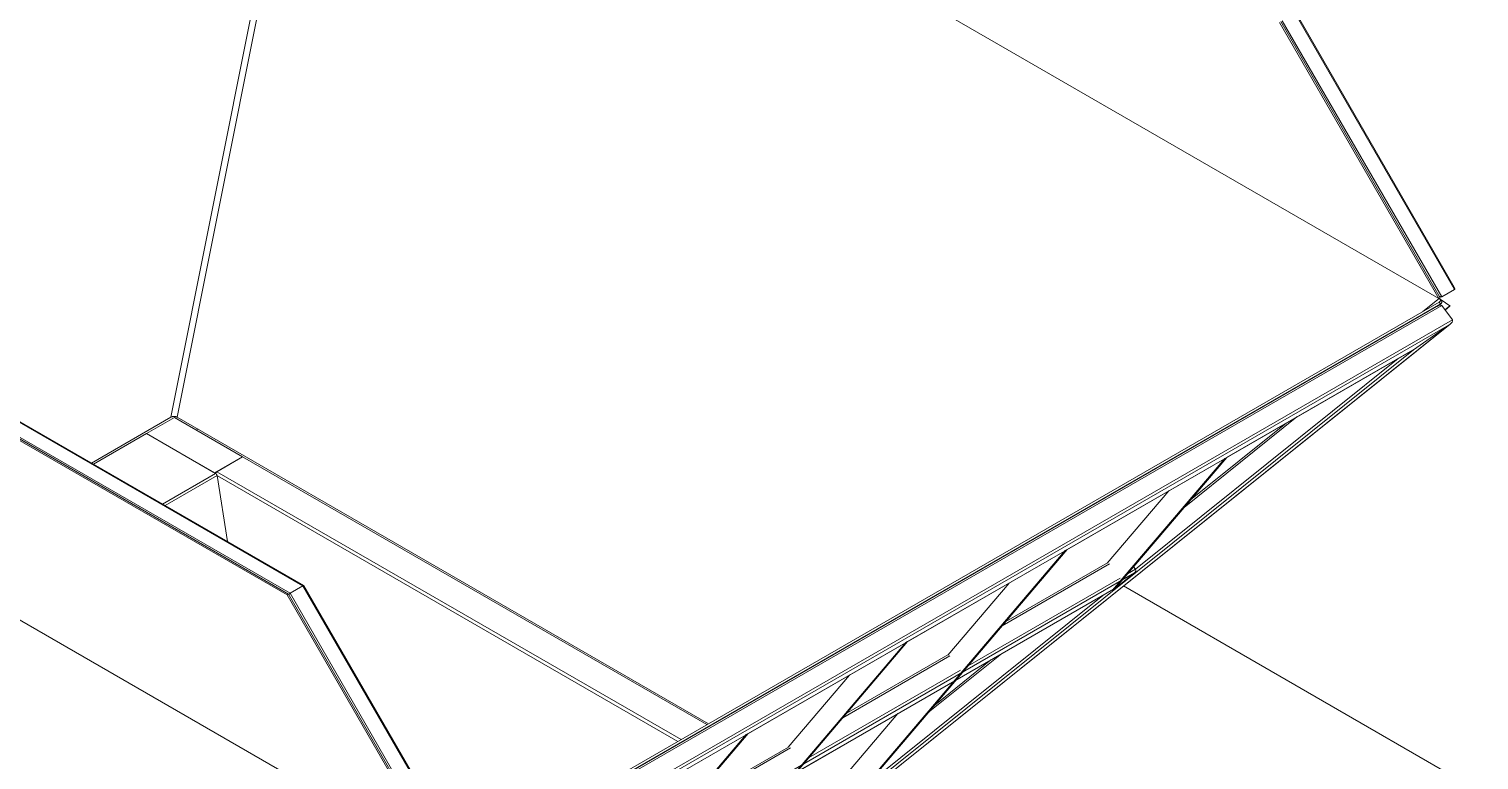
# Model space of a CAD drawing. Header units: millimetres. Extents: x 26816 to 90584, y 11074 to 56542.
# Drawn here: x 75277 to 78491, y 28901 to 30522 of the extents above; entities that cross this region are included whole.
import ezdxf

# ---------------------------------------------------------------- set-up
doc = ezdxf.new("R2010")
doc.units = ezdxf.units.MM
doc.layers.add('MAU_XAM', color=8, linetype='Continuous')
doc.layers.add('MAU_XANH', color=5, linetype='Continuous')

msp = doc.modelspace()

# ---------------------------------------------------------------- linework, layer by layer
at = {"layer": 'MAU_XAM', "linetype": 'Continuous', "lineweight": 0}
msp.add_line((87159.8, 23827.8), (77702.9, 29287.1), dxfattribs=at)
at = {"layer": 'MAU_XANH', "linetype": 'Continuous', "lineweight": 0}
for p, q in [((75591.5, 29661.4), (75927.4, 31345.4)), ((75605.6, 29661.4), (75941.4, 31344.9)), ((75935.3, 31348.5), (78401.8, 29924.6)), ((78401.8, 29924.6), (78048.3, 30537)), ((78404.6, 29926.2), (78051.1, 30538.6)), ((78408.2, 29928.3), (78054.6, 30540.6)), ((78436.5, 29944.6), (78082.9, 30557)), ((78435.7, 29950.1), (78085.2, 30557.3)), ((75883.8, 29287.4), (73770.8, 30507.2)), ((75885.9, 29287.9), (73774.4, 30506.9)), ((75849.2, 29267.4), (73736.2, 30487.2)), ((75852, 29269.1), (73739, 30488.9)), ((75855.5, 29271.1), (73742.6, 30490.9)), ((73741, 30086.4), (76208.8, 28661.8)), ((78366, 29895.7), (78402.3, 29924.8)), ((78404.6, 29926.2), (78401.8, 29924.6)), ((78402.6, 29929.8), (78403.2, 29929.5)), ((78403.4, 29924.1), (78403.2, 29924.2)), ((78403.4, 29924.1), (78404.6, 29923.2)), ((78406.9, 29921.6), (78405.4, 29922.5)), ((78407, 29921.6), (78406.6, 29921.3)), ((78407, 29921.6), (78426.1, 29908.5)), ((78408.2, 29928.3), (78436.5, 29944.6)), ((78402.3, 29916.7), (69648.3, 24863.1)), ((78405.2, 29912.7), (69651.2, 24859.2)), ((78408.2, 29908.8), (69654.2, 24855.2)), ((78397.3, 29907.1), (69656.1, 24860.9)), ((78399.6, 29908.3), (78405.2, 29912.7)), ((78399.9, 29908.4), (78406.1, 29913.3)), ((78402.3, 29916.7), (78405.2, 29912.7)), ((78406.9, 29914), (78407.1, 29914.1)), ((78431.8, 29877.2), (78408.2, 29908.8)), ((78426.1, 29908.5), (78415, 29899.6)), ((78415.5, 29898.9), (78426.1, 29907.4)), ((78431.8, 29877.2), (69677.8, 24823.6)), ((78424.8, 29866.3), (69686.8, 24822)), ((77106.2, 28808.4), (78424.8, 29866.3)), ((77106.9, 28808.9), (78426.4, 29867.5)), ((78345.2, 29811.1), (78424.8, 29866.3)), ((78345.2, 29811.1), (69735.3, 24840.7)), ((77077, 28793.6), (78345.2, 29811.1)), ((77729.2, 29324.2), (78311.8, 29791.7)), ((77931.2, 29572), (78343.1, 29809.8)), ((75415.2, 29559.6), (75591.5, 29661.4)), ((75537.4, 29625), (75599.2, 29660.7)), ((75599.2, 29660.7), (75750.3, 29573.4)), ((75605.6, 29661.4), (76782.9, 28981.8)), ((75647.7, 29632.6), (75651.6, 29634.9)), ((77837, 29461.3), (78087.1, 29662)), ((78063.4, 29648.3), (77851.4, 29478.1)), ((75537.4, 29625), (75419.7, 29557.1)), ((75690.5, 29536.6), (75537.4, 29625)), ((75688.5, 29537.8), (75537.4, 29625)), ((75750.3, 29573.4), (75688.5, 29537.8)), ((75750.3, 29573.4), (75693.4, 29540.5)), ((76779, 28979.6), (75750.3, 29573.4)), ((77577.7, 29367.9), (77926.7, 29569.4)), ((77678.6, 29277.8), (77927.2, 29569.8)), ((77682.9, 29280.2), (77931.4, 29572.2)), ((77931.4, 29572.2), (77927.2, 29569.8)), ((75690.5, 29536.6), (75572.8, 29468.7)), ((76722, 28946.7), (75693.4, 29540.5)), ((75694.2, 29531.9), (75578.7, 29465.3)), ((75716.5, 29385.7), (75694.2, 29531.9)), ((76714.7, 28942.5), (75694.3, 29531.6)), ((77802.8, 29497.8), (77666.8, 29338.1)), ((77096, 28804.6), (77573.6, 29365.7)), ((77100.2, 28807), (77577.9, 29368.1)), ((77224.1, 29163.8), (77573.2, 29365.3)), ((77577.9, 29368.1), (77573.6, 29365.7)), ((77727, 29316.1), (69891.4, 24792.8)), ((77671.5, 29336.2), (77434, 29199.1)), ((77667.1, 29338.2), (77441.7, 29208.1)), ((77727, 29316.1), (77685.6, 29283)), ((77729.2, 29324.2), (77711.8, 29314.2)), ((77725.1, 29329.8), (77729.2, 29324.2)), ((77685.6, 29283), (69901.6, 24789.4)), ((75883.8, 29287.4), (75855.5, 29271.1)), ((76237.4, 28675.1), (75883.8, 29287.4)), ((76236.6, 28680.5), (75886.1, 29287.7)), ((77449.3, 29293.7), (77313.3, 29134)), ((77331.1, 29078.2), (77680.1, 29279.7)), ((77695.2, 29304.6), (77358.3, 29110.1)), ((77678.1, 29278.5), (77678.6, 29277.8)), ((77682.9, 29280.2), (77678.6, 29277.8)), ((75849.2, 29267.4), (75852, 29269.1)), ((76193.4, 28671.2), (75849.2, 29267.4)), ((76198.3, 28669.2), (75852, 29269.1)), ((76203.2, 28668.8), (75855.5, 29271.1)), ((77134.2, 28846.8), (77657, 29266.3)), ((76742.5, 28600.5), (77220.1, 29161.6)), ((76746.7, 28602.9), (77224.3, 29164)), ((76870.6, 28959.7), (77219.6, 29161.2)), ((77224.3, 29164), (77220.1, 29161.6)), ((77318, 29132.1), (77080.4, 28995)), ((77313.5, 29134.1), (77088.1, 29004)), ((77269.9, 29006.3), (77432.4, 29136.7)), ((77408.7, 29123), (77284.2, 29023.1)), ((77095.7, 29089.6), (76959.7, 28929.9)), ((77341.6, 29100.5), (77004.7, 28906)), ((76977.5, 28874.1), (77326.6, 29075.6)), ((77202.7, 29004), (77078.2, 28857.8)), ((76388.9, 28396.3), (76866.5, 28957.5)), ((76393.1, 28398.8), (76870.8, 28959.9)), ((76517, 28755.6), (76866.1, 28957.1)), ((76870.8, 28959.9), (76866.5, 28957.5)), ((76964.4, 28928), (76726.9, 28790.9)), ((76960, 28930), (76734.6, 28799.9))]:
    msp.add_line(p, q, dxfattribs=at)
for centre, major_axis, ratio, start_param, end_param in [((78399.6, 29937.3), (8.8, -8.8), 0.317829, 5.341255, 6.198205), ((78399.6, 29937.3), (8.8, -8.8), 0.317829, 5.341255, 6.198205), ((78399, 29920.5), (8.4, 0.64), 0.222822, 0.271425, 0.558854), ((78399, 29920.5), (8.4, 0.64), 0.222822, 0.271425, 0.528331), ((78427.9, 29953.6), (8.8, -8.8), 0.317829, 6.198205, 7.153483), ((78427.9, 29953.6), (8.8, -8.8), 0.317829, 6.198205, 7.153483), ((78398.2, 29901.9), (10, 6.84), 0.40691, 0.017032, 1.385089), ((78398.2, 29901.9), (10, 6.84), 0.40691, 0.017032, 1.385089), ((78418.1, 29907.4), (8.4, 0.64), 0.222822, 5.968228, 6.55461), ((78418.1, 29907.4), (8.4, 0.64), 0.222822, 5.968228, 6.55461), ((78421.8, 29870.3), (10, 6.84), 0.40691, 4.729421, 6.300218), ((78421.8, 29870.3), (10, 6.84), 0.40691, 4.729421, 6.300218), ((78342.2, 29815), (10, 6.84), 0.40691, 4.526681, 4.729421), ((78342.2, 29815), (10, 6.84), 0.40691, 4.526681, 4.729421), ((75689.8, 29530.5), (-2.67, 6.51), 0.648038, 4.659772, 5.584796), ((75697.1, 29532.7), (-3.26, 8.1), 0.650973, 0.092137, 0.872552), ((77724, 29320.1), (4.99, 4.36), 0.743111, 4.655052, 6.225848), ((75882.3, 29284.2), (3.65, 3.65), 0.317888, 6.198205, 7.153483), ((75882.3, 29284.2), (3.65, 3.65), 0.317888, 6.198205, 7.153483), ((77682.7, 29286.9), (4.99, 4.36), 0.743111, 4.452312, 4.655052), ((75854.1, 29267.9), (3.65, 3.65), 0.317888, 0.870298, 1.727247), ((75854.1, 29267.9), (3.65, 3.65), 0.317888, 0.870298, 1.727247)]:
    msp.add_ellipse(centre, major_axis=major_axis, ratio=ratio, start_param=start_param, end_param=end_param, dxfattribs=at)
for points, knots in [([(78402.3, 29924.8), (78402.7, 29924.5), (78403.6, 29924), (78404.5, 29922.9), (78405.1, 29921.9), (78405.2, 29920.8), (78405.1, 29919.6), (78404.5, 29918.6), (78403.6, 29917.5), (78402.7, 29917), (78402.3, 29916.7)], [0, 0, 0, 0, 0.129088, 0.254386, 0.377632, 0.5, 0.622368, 0.745614, 0.870912, 1, 1, 1, 1]), ([(78404.6, 29923.2), (78405.2, 29922.8), (78406.3, 29921.8), (78407.4, 29920.4), (78408.1, 29919), (78408.4, 29917.6), (78408.3, 29916.2), (78407.7, 29914.9), (78406.8, 29913.6), (78405.7, 29913), (78405.2, 29912.7)], [0, 0, 0, 0, 0.127901, 0.250783, 0.370832, 0.490032, 0.610254, 0.733583, 0.862512, 1, 1, 1, 1]), ([(75605.6, 29661.4), (75605.1, 29661.7), (75604.1, 29662.2), (75602.4, 29662.7), (75600.5, 29663), (75598.6, 29663.1), (75596.6, 29663), (75594.8, 29662.7), (75593, 29662.2), (75592, 29661.7), (75591.5, 29661.4)], [0, 0, 0, 0, 0.129088, 0.254386, 0.377632, 0.5, 0.622368, 0.745614, 0.870912, 1, 1, 1, 1])]:
    msp.add_open_spline(points, degree=3, knots=knots, dxfattribs=at)

doc.saveas('drawing.dxf')
